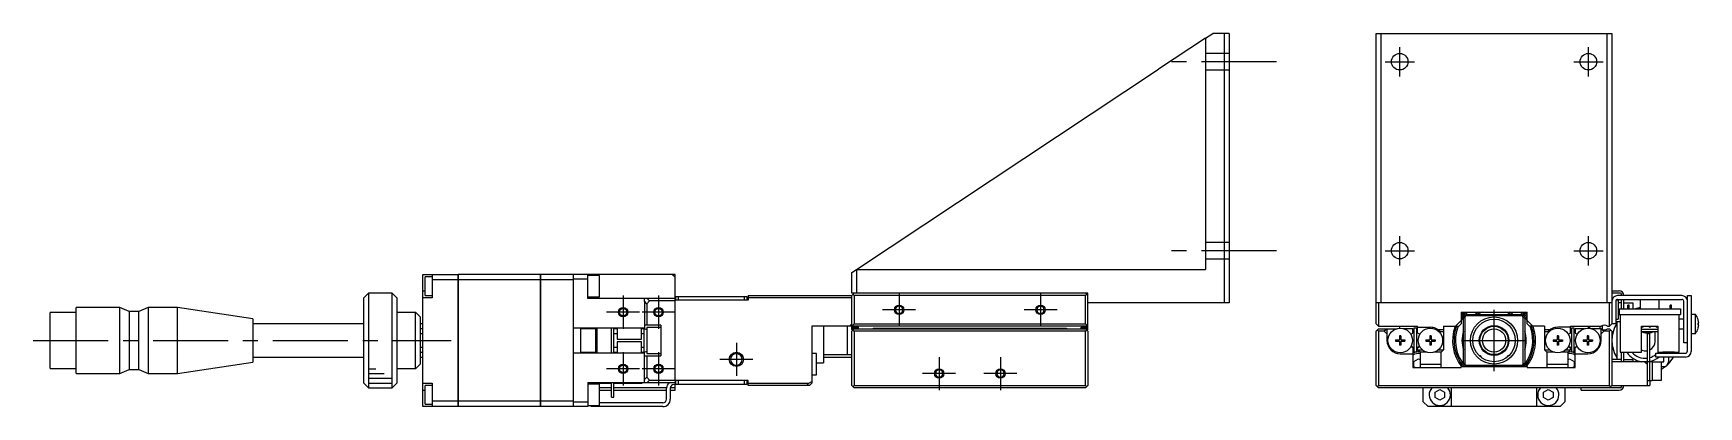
# Model space of a CAD drawing. Extents: x 0 to 729, y -8 to 650.
# Drawn here: x 376 to 729.1, y 290 to 369 of the extents above; entities that cross this region are included whole.
import ezdxf

# ---------------------------------------------------------------- set-up
doc = ezdxf.new("R2010")
doc.units = 0
doc.header["$LTSCALE"] = 0.5
doc.linetypes.add('CENTER', pattern=[50.8, 31.75, -6.35, 6.35, -6.35])
doc.linetypes.add('DASHED', pattern=[19.05, 12.7, -6.35])
for name, color, linetype in [('MSM_CENTER', 1, 'CENTER'), ('MSM_CONTINUOUS', 7, 'CONTINUOUS'), ('MSM_DASHED', 4, 'DASHED'), ('MSM_NARROW', 5, 'CONTINUOUS')]:
    doc.layers.add(name, color=color, linetype=linetype)

msp = doc.modelspace()

# ---------------------------------------------------------------- linework, layer by layer
at = {"layer": 'MSM_CENTER'}
for p, q in [((665.73, 359.87), (665.73, 366.07)), ((705.73, 359.87), (705.73, 366.07)), ((639.58, 362.97), (614.58, 362.97)), ((662.63, 362.97), (668.83, 362.97)), ((702.63, 362.97), (708.83, 362.97)), ((665.73, 319.87), (665.73, 326.07)), ((705.73, 319.87), (705.73, 326.07)), ((639.58, 322.97), (614.58, 322.97)), ((662.63, 322.97), (668.83, 322.97)), ((702.63, 322.97), (708.83, 322.97)), ((501.08, 313.47), (501.08, 306.47)), ((508.58, 313.47), (508.58, 306.47)), ((559.58, 313.97), (559.58, 306.97)), ((589.58, 313.97), (589.58, 306.97)), ((504.58, 309.97), (497.58, 309.97)), ((512.08, 309.97), (505.08, 309.97)), ((563.08, 310.47), (556.08, 310.47)), ((593.08, 310.47), (586.08, 310.47)), ((685.73, 297.47), (685.73, 310.47)), ((376.03, 303.97), (464.63, 303.97)), ((679.23, 303.97), (692.23, 303.97)), ((501.08, 301.47), (501.08, 294.47)), ((508.58, 301.47), (508.58, 294.47)), ((525.08, 303.47), (525.08, 296.47)), ((568.08, 300.47), (568.08, 293.47)), ((581.08, 300.47), (581.08, 293.47)), ((682.98, 300.41), (682.98, 300.41)), ((504.58, 297.97), (497.58, 297.97)), ((512.08, 297.97), (505.08, 297.97)), ((528.58, 299.97), (521.58, 299.97)), ((571.58, 296.97), (564.58, 296.97)), ((584.58, 296.97), (577.58, 296.97))]:
    msp.add_line(p, q, dxfattribs=at)
at = {"layer": 'MSM_CONTINUOUS'}
for p, q in [((624.58, 367.98), (614.58, 361.36)), ((624.58, 367.98), (626.08, 368.97)), ((624.58, 367.98), (624.58, 318.97)), ((629.58, 368.97), (626.08, 368.97)), ((628.58, 311.97), (628.58, 368.97)), ((629.58, 368.97), (629.58, 311.97)), ((660.73, 368.97), (710.73, 368.97)), ((660.73, 307.47), (660.73, 368.97)), ((661.73, 368.97), (661.73, 311.97)), ((709.73, 311.97), (709.73, 368.97)), ((710.73, 368.97), (710.73, 307.47)), ((550.53, 318.97), (614.58, 361.36)), ((458.58, 317.97), (466.08, 317.97)), ((458.58, 289.97), (458.58, 317.97)), ((460.58, 317.97), (460.58, 312.97)), ((466.08, 289.97), (466.08, 317.97)), ((466.08, 317.96), (466.09, 317.96)), ((483.58, 317.97), (466.09, 317.97)), ((466.09, 317.97), (466.09, 289.97)), ((483.58, 289.97), (483.58, 317.97)), ((483.58, 317.96), (483.59, 317.96)), ((512.08, 317.97), (483.59, 317.97)), ((483.59, 317.97), (483.59, 289.97)), ((490.58, 289.97), (490.58, 317.97)), ((493.58, 312.87), (493.58, 317.97)), ((511.58, 317.97), (512.08, 317.47)), ((512.08, 295.47), (512.08, 317.97)), ((549.58, 318.34), (550.53, 318.97)), ((549.58, 313.97), (549.58, 318.34)), ((550.53, 318.97), (624.58, 318.97)), ((550.58, 318.97), (550.58, 313.97)), ((458.58, 314.47), (459.08, 314.47)), ((459.08, 313.47), (459.08, 317.47)), ((460.58, 317.47), (459.08, 317.47)), ((466.08, 316.82), (460.58, 316.82)), ((466.08, 316.81), (466.09, 316.81)), ((483.58, 316.82), (466.09, 316.82)), ((483.58, 316.81), (483.59, 316.81)), ((490.58, 316.82), (483.59, 316.82)), ((493.58, 316.97), (490.58, 316.97)), ((496.08, 317.72), (493.58, 317.72)), ((496.08, 313.22), (496.08, 317.72)), ((710.73, 314.47), (712.23, 314.47)), ((385.08, 296.97), (385.08, 310.97)), ((394.38, 310.97), (385.08, 310.97)), ((394.38, 296.97), (394.38, 310.97)), ((396.38, 310.12), (394.38, 310.97)), ((400.38, 310.97), (398.38, 310.12)), ((400.38, 310.97), (400.38, 296.97)), ((406.58, 310.97), (400.38, 310.97)), ((406.58, 296.97), (406.58, 310.97)), ((422.58, 308.54), (406.58, 310.97)), ((447.08, 313.97), (446.08, 312.97)), ((446.08, 294.97), (446.08, 312.97)), ((447.08, 313.97), (447.08, 293.97)), ((452.08, 313.97), (447.08, 313.97)), ((452.08, 293.97), (452.08, 313.97)), ((453.08, 312.97), (452.08, 313.97)), ((453.08, 312.97), (453.08, 294.97)), ((460.58, 312.97), (458.58, 312.97)), ((459.08, 313.47), (460.58, 313.47)), ((493.58, 313.22), (496.08, 313.22)), ((512.08, 312.87), (493.58, 312.87)), ((505.58, 312.26), (505.58, 312.87)), ((506.08, 311.76), (505.58, 312.26)), ((505.58, 312.26), (505.58, 306.46)), ((506.69, 312.37), (506.08, 311.76)), ((506.08, 311.76), (506.08, 307.22)), ((506.19, 312.87), (506.69, 312.37)), ((512.08, 312.37), (506.69, 312.37)), ((527.58, 312.47), (512.08, 312.47)), ((512.28, 312.47), (512.28, 313.27)), ((512.28, 313.27), (527.28, 313.27)), ((512.78, 313.27), (512.78, 312.47)), ((526.78, 312.47), (526.78, 313.27)), ((527.28, 313.27), (527.28, 312.47)), ((527.58, 313.47), (527.58, 312.47)), ((527.58, 313.47), (549.58, 313.47)), ((549.58, 312.97), (527.58, 312.97)), ((599.58, 313.97), (549.58, 313.97)), ((550.08, 313.97), (549.58, 313.47)), ((549.58, 306.27), (549.58, 313.47)), ((549.83, 313.72), (550.08, 313.47)), ((599.08, 313.47), (550.08, 313.47)), ((550.08, 313.47), (550.08, 307.47)), ((599.58, 313.47), (599.08, 313.97)), ((599.08, 313.47), (599.33, 313.72)), ((599.08, 307.47), (599.08, 313.47)), ((599.58, 306.27), (599.58, 313.97)), ((629.58, 311.97), (599.58, 311.97)), ((710.73, 311.97), (660.73, 311.97)), ((661.23, 311.97), (661.23, 306.97)), ((710.23, 306.97), (710.23, 311.97)), ((712.53, 313.97), (710.73, 313.97)), ((711.53, 312.27), (711.53, 307.47)), ((712.03, 312.47), (711.58, 312.47)), ((725.53, 313.47), (711.93, 313.47)), ((711.93, 312.67), (725.53, 312.67)), ((712.03, 312.47), (712.03, 308.47)), ((712.73, 311.97), (712.03, 311.97)), ((712.73, 313.47), (712.73, 313.77)), ((712.73, 310.67), (712.73, 312.67)), ((713.23, 310.67), (713.23, 312.67)), ((715.23, 311.87), (713.23, 311.87)), ((714.35, 311.47), (714.1, 311.47)), ((714.1, 310.67), (714.1, 311.47)), ((714.35, 310.67), (714.35, 311.47)), ((715.23, 310.67), (715.23, 311.87)), ((716.73, 312.67), (716.73, 310.67)), ((720.73, 310.67), (720.73, 312.67)), ((723.1, 310.67), (723.1, 311.47)), ((723.35, 311.47), (723.1, 311.47)), ((723.35, 310.67), (723.35, 311.47)), ((725.93, 303.47), (725.93, 312.27)), ((726.73, 313.47), (727.53, 313.47)), ((726.73, 301.77), (726.73, 313.47)), ((727.53, 313.47), (727.53, 301.67)), ((379.58, 298.02), (379.58, 309.92)), ((385.08, 309.92), (379.58, 309.92)), ((396.38, 310.12), (396.38, 297.82)), ((398.38, 310.12), (396.38, 310.12)), ((398.38, 297.82), (398.38, 310.12)), ((422.58, 308.54), (422.58, 299.4)), ((446.08, 307.47), (422.58, 307.47)), ((453.08, 309.97), (457.08, 309.97)), ((458.08, 308.97), (457.08, 309.97)), ((457.08, 297.97), (457.08, 309.97)), ((458.08, 308.97), (458.08, 298.97)), ((458.58, 307.47), (458.08, 307.47)), ((509.08, 307.22), (505.58, 307.22)), ((509.08, 307.22), (509.08, 300.72)), ((549.58, 307.47), (549.08, 306.97)), ((550.08, 307.47), (549.58, 306.97)), ((550.08, 307.47), (599.08, 307.47)), ((599.58, 306.97), (599.08, 307.47)), ((661.23, 306.97), (660.73, 307.47)), ((677.52, 306.97), (678.73, 308.18)), ((678.73, 307.47), (678.23, 306.97)), ((678.73, 309.97), (692.73, 309.97)), ((678.73, 309.97), (678.73, 307.47)), ((679.23, 308.67), (679.53, 308.97)), ((679.23, 299.27), (679.23, 308.67)), ((679.73, 309.17), (679.53, 308.97)), ((679.53, 308.97), (679.53, 298.97)), ((679.73, 309.17), (680.03, 309.47)), ((691.73, 309.17), (679.73, 309.17)), ((680.03, 309.47), (691.43, 309.47)), ((691.43, 309.47), (691.73, 309.17)), ((691.93, 308.97), (691.73, 309.17)), ((691.93, 298.97), (691.93, 308.97)), ((691.93, 308.97), (692.23, 308.67)), ((692.23, 308.67), (692.23, 299.27)), ((692.73, 307.47), (692.73, 309.97)), ((692.73, 308.18), (693.93, 306.97)), ((693.23, 306.97), (692.73, 307.47)), ((710.73, 307.47), (710.23, 306.97)), ((711.53, 307.47), (710.73, 307.47)), ((711.53, 308.47), (712.03, 308.47)), ((711.53, 307.97), (712.48, 307.97)), ((711.73, 307.97), (711.73, 299.97)), ((712.23, 310.67), (725.23, 310.67)), ((712.23, 310.67), (712.23, 309.47)), ((712.23, 309.47), (725.23, 309.47)), ((712.48, 309.47), (712.48, 301.47)), ((724.98, 301.47), (724.98, 309.47)), ((725.93, 308.47), (724.98, 308.47)), ((725.23, 310.67), (725.23, 309.47)), ((728.43, 309.47), (727.53, 309.47)), ((728.43, 305.47), (728.43, 309.47)), ((728.98, 308.4), (728.98, 308.42)), ((728.98, 307.67), (729.11, 307.67)), ((728.98, 307.27), (728.98, 307.67)), ((729.11, 307.27), (728.98, 307.27)), ((458.58, 306.47), (458.08, 306.47)), ((458.08, 305.47), (458.58, 305.47)), ((505.58, 306.57), (490.58, 306.57)), ((492.08, 301.37), (492.08, 306.57)), ((495.28, 306.47), (492.08, 306.47)), ((495.28, 301.37), (495.28, 306.57)), ((495.48, 306.57), (495.48, 301.37)), ((498.58, 301.37), (498.58, 306.57)), ((499.08, 301.37), (499.08, 306.57)), ((499.78, 306.47), (499.08, 306.47)), ((499.08, 305.47), (499.78, 305.47)), ((499.78, 306.57), (499.78, 304.22)), ((499.78, 304.22), (504.98, 304.22)), ((499.78, 303.72), (499.78, 301.37)), ((504.98, 303.72), (499.78, 303.72)), ((504.98, 304.22), (504.98, 306.57)), ((505.48, 306.47), (504.98, 306.47)), ((504.98, 305.47), (505.48, 305.47)), ((504.98, 301.37), (504.98, 303.72)), ((505.08, 306.47), (505.08, 306.57)), ((505.48, 306.57), (505.48, 301.37)), ((506.08, 306.25), (505.58, 306.46)), ((506.08, 306.72), (506.08, 301.22)), ((509.08, 306.72), (506.08, 306.72)), ((599.58, 306.97), (541.08, 306.97)), ((541.08, 306.97), (541.08, 294.97)), ((543.58, 306.97), (543.58, 299.22)), ((548.58, 306.97), (548.58, 300.97)), ((549.58, 306.77), (550.98, 306.77)), ((550.08, 306.47), (549.58, 305.97)), ((549.68, 306.17), (549.58, 306.27)), ((549.58, 294.47), (549.58, 305.97)), ((549.68, 306.07), (549.68, 306.27)), ((550.08, 305.97), (549.83, 306.22)), ((550.68, 306.57), (549.98, 306.57)), ((550.08, 306.47), (599.08, 306.47)), ((599.08, 305.97), (550.08, 305.97)), ((550.08, 305.97), (550.08, 294.47)), ((550.98, 306.47), (550.98, 306.77)), ((554.08, 306.59), (554.08, 306.47)), ((554.08, 306.59), (595.08, 306.59)), ((595.08, 306.59), (595.08, 306.47)), ((599.58, 306.77), (598.18, 306.77)), ((598.18, 306.47), (598.18, 306.77)), ((599.18, 306.57), (598.48, 306.57)), ((599.58, 305.97), (599.08, 306.47)), ((599.33, 306.22), (599.08, 305.97)), ((599.08, 294.47), (599.08, 305.97)), ((599.58, 306.27), (599.48, 306.17)), ((599.48, 306.27), (599.48, 306.07)), ((599.58, 305.97), (599.58, 294.47)), ((661.23, 306.47), (660.73, 305.97)), ((660.73, 294.47), (660.73, 305.97)), ((661.23, 305.97), (660.98, 306.22)), ((661.23, 306.97), (669.53, 306.97)), ((661.23, 306.47), (665.11, 306.47)), ((661.23, 305.97), (661.23, 294.47)), ((662.43, 305.97), (661.23, 305.97)), ((663.03, 306.39), (662.43, 305.97)), ((662.43, 305.97), (663.03, 305.37)), ((663.03, 306.47), (663.03, 303.97)), ((664.83, 304.12), (665.62, 304.12)), ((664.83, 304.12), (664.83, 303.83)), ((664.83, 303.83), (665.62, 303.83)), ((665.36, 304.12), (665.36, 303.83)), ((665.97, 304.97), (665.68, 304.97)), ((665.68, 304.97), (665.68, 304.18)), ((665.68, 304.44), (665.97, 304.44)), ((665.68, 303.77), (665.68, 302.97)), ((665.73, 306.57), (665.73, 306.97)), ((665.97, 304.97), (665.97, 304.18)), ((665.97, 303.77), (665.97, 302.97)), ((666.03, 304.12), (666.83, 304.12)), ((666.03, 303.83), (666.83, 303.83)), ((666.3, 303.83), (666.3, 304.12)), ((668.53, 306.47), (666.54, 306.47)), ((666.83, 304.12), (666.83, 303.83)), ((668.23, 305.35), (668.53, 305.51)), ((668.53, 305.51), (668.53, 306.47)), ((669.33, 306.59), (668.73, 306.59)), ((668.73, 306.59), (668.73, 301.59)), ((669.33, 301.59), (669.33, 306.59)), ((669.53, 305.51), (669.53, 306.97)), ((669.53, 306.77), (672.23, 306.77)), ((669.82, 305.35), (669.53, 305.51)), ((671.23, 304.12), (672.02, 304.12)), ((671.23, 304.12), (671.23, 303.83)), ((671.23, 303.83), (672.02, 303.83)), ((671.76, 304.12), (671.76, 303.83)), ((672.37, 304.97), (672.08, 304.97)), ((672.08, 304.97), (672.08, 304.18)), ((672.08, 304.44), (672.37, 304.44)), ((672.08, 303.77), (672.08, 302.97)), ((672.37, 304.97), (672.37, 304.18)), ((672.37, 303.77), (672.37, 302.97)), ((672.43, 304.12), (673.23, 304.12)), ((672.43, 303.83), (673.23, 303.83)), ((672.7, 303.83), (672.7, 304.12)), ((673.23, 304.12), (673.23, 303.83)), ((673.82, 306.27), (675.03, 306.27)), ((675.03, 305.77), (674.37, 305.77)), ((675.03, 306.97), (678.23, 306.97)), ((675.03, 306.97), (675.03, 301.97)), ((696.43, 306.97), (693.23, 306.97)), ((696.43, 306.97), (696.43, 301.97)), ((696.43, 306.27), (697.63, 306.27)), ((697.08, 305.77), (696.43, 305.77)), ((698.23, 304.12), (699.02, 304.12)), ((698.23, 304.12), (698.23, 303.83)), ((698.23, 303.83), (699.02, 303.83)), ((698.76, 304.12), (698.76, 303.83)), ((699.37, 304.97), (699.08, 304.97)), ((699.08, 304.97), (699.08, 304.18)), ((699.08, 304.44), (699.37, 304.44)), ((699.08, 303.77), (699.08, 302.97)), ((701.93, 306.77), (699.23, 306.77)), ((699.37, 304.97), (699.37, 304.18)), ((699.37, 303.77), (699.37, 302.97)), ((699.43, 304.12), (700.23, 304.12)), ((699.43, 303.83), (700.23, 303.83)), ((699.7, 303.83), (699.7, 304.12)), ((700.23, 304.12), (700.23, 303.83)), ((701.93, 305.51), (701.63, 305.35)), ((701.93, 306.97), (708.47, 306.97)), ((701.93, 305.51), (701.93, 306.97)), ((702.73, 306.59), (702.13, 306.59)), ((702.13, 306.59), (702.13, 301.59)), ((702.73, 301.59), (702.73, 306.59)), ((702.93, 306.47), (702.93, 305.51)), ((704.91, 306.47), (702.93, 306.47)), ((702.93, 305.51), (703.22, 305.35)), ((704.63, 304.12), (705.42, 304.12)), ((704.63, 304.12), (704.63, 303.83)), ((704.63, 303.83), (705.42, 303.83)), ((705.16, 304.12), (705.16, 303.83)), ((705.77, 304.97), (705.48, 304.97)), ((705.48, 304.97), (705.48, 304.18)), ((705.48, 304.44), (705.77, 304.44)), ((705.48, 303.77), (705.48, 302.97)), ((705.73, 306.57), (705.73, 306.97)), ((705.77, 304.97), (705.77, 304.18)), ((705.77, 303.77), (705.77, 302.97)), ((705.83, 304.12), (706.63, 304.12)), ((705.83, 303.83), (706.63, 303.83)), ((705.93, 306.97), (705.93, 306.55)), ((706.1, 303.83), (706.1, 304.12)), ((708.47, 306.47), (706.34, 306.47)), ((706.63, 304.12), (706.63, 303.83)), ((708.13, 306.97), (708.13, 306.47)), ((708.43, 303.97), (708.43, 306.47)), ((709.03, 305.97), (708.43, 306.39)), ((708.43, 305.37), (709.03, 305.97)), ((708.63, 307.09), (708.63, 306.35)), ((710.23, 305.97), (709.03, 305.97)), ((709.79, 306.97), (710.23, 306.97)), ((709.79, 306.47), (710.23, 306.47)), ((710.23, 306.47), (710.73, 305.97)), ((710.48, 306.22), (710.23, 305.97)), ((710.23, 294.47), (710.23, 305.97)), ((710.73, 305.97), (710.73, 294.47)), ((716.98, 306.97), (720.48, 306.97)), ((716.98, 301.47), (716.98, 306.97)), ((720.48, 306.27), (716.98, 306.27)), ((720.48, 305.77), (716.98, 305.77)), ((717.86, 305.62), (718.73, 305.62)), ((718.23, 294.47), (718.23, 305.47)), ((718.23, 305.47), (718.73, 305.47)), ((718.73, 295.47), (718.73, 305.47)), ((719.86, 303.76), (719.86, 305.77)), ((720.48, 306.97), (720.48, 301.47)), ((724.98, 306.47), (725.93, 306.47)), ((727.53, 305.47), (728.43, 305.47)), ((728.98, 306.52), (728.98, 306.54)), ((422.58, 300.47), (446.08, 300.47)), ((458.58, 302.47), (458.08, 302.47)), ((458.08, 301.47), (458.58, 301.47)), ((458.08, 300.47), (458.58, 300.47)), ((490.58, 301.37), (505.58, 301.37)), ((492.08, 301.47), (495.28, 301.47)), ((499.78, 302.47), (499.08, 302.47)), ((499.08, 301.47), (499.78, 301.47)), ((505.48, 302.47), (504.98, 302.47)), ((504.98, 301.47), (505.48, 301.47)), ((505.08, 301.37), (505.08, 301.47)), ((505.58, 301.48), (506.08, 301.69)), ((505.58, 295.68), (505.58, 301.48)), ((505.58, 300.72), (509.08, 300.72)), ((506.08, 301.22), (509.08, 301.22)), ((506.08, 300.72), (506.08, 296.18)), ((542.08, 301.22), (541.08, 301.22)), ((542.08, 296.72), (542.08, 301.22)), ((543.58, 300.97), (549.58, 300.97)), ((543.58, 300.47), (549.58, 300.47)), ((665.68, 303.5), (665.97, 303.5)), ((665.97, 302.97), (665.68, 302.97)), ((665.83, 301.17), (668.53, 301.17)), ((668.53, 302.43), (668.23, 302.6)), ((668.53, 302.43), (668.53, 298.27)), ((668.73, 301.59), (669.33, 301.59)), ((669.53, 302.43), (669.82, 302.6)), ((669.53, 301.97), (669.53, 302.43)), ((669.53, 301.97), (670.57, 301.97)), ((670.03, 301.47), (669.53, 301.97)), ((671.51, 301.47), (670.03, 301.47)), ((670.03, 301.47), (670.03, 298.27)), ((672.08, 303.5), (672.37, 303.5)), ((672.37, 302.97), (672.08, 302.97)), ((674.53, 301.47), (672.94, 301.47)), ((673.89, 301.97), (675.03, 301.97)), ((675.03, 301.97), (674.53, 301.47)), ((674.53, 298.27), (674.53, 301.47)), ((682.56, 300.77), (682.75, 300.77)), ((682.98, 300.55), (682.75, 300.77)), ((682.98, 300.55), (682.81, 300.55)), ((682.98, 300.41), (682.98, 300.55)), ((682.98, 300.41), (682.98, 300.41)), ((688.7, 300.77), (688.48, 300.55)), ((688.65, 300.55), (688.48, 300.55)), ((688.48, 300.55), (688.48, 300.41)), ((688.7, 300.77), (688.89, 300.77)), ((696.43, 301.97), (697.57, 301.97)), ((696.93, 301.47), (696.43, 301.97)), ((698.51, 301.47), (696.93, 301.47)), ((696.93, 301.47), (696.93, 298.27)), ((699.08, 303.5), (699.37, 303.5)), ((699.37, 302.97), (699.08, 302.97)), ((701.43, 301.47), (699.94, 301.47)), ((700.89, 301.97), (701.93, 301.97)), ((701.93, 301.97), (701.43, 301.47)), ((701.43, 298.27), (701.43, 301.47)), ((701.63, 302.6), (701.93, 302.43)), ((701.93, 301.97), (701.93, 302.43)), ((702.13, 301.59), (702.73, 301.59)), ((703.22, 302.6), (702.93, 302.43)), ((702.93, 298.27), (702.93, 302.43)), ((702.93, 301.17), (705.63, 301.17)), ((705.48, 303.5), (705.77, 303.5)), ((705.77, 302.97), (705.48, 302.97)), ((712.48, 301.47), (716.98, 301.47)), ((712.73, 299.47), (712.73, 301.47)), ((713.23, 299.47), (713.23, 301.47)), ((720.03, 300.47), (720.03, 301.27)), ((720.03, 301.27), (726.23, 301.27)), ((726.33, 300.47), (720.03, 300.47)), ((720.48, 301.47), (721.48, 301.47)), ((721.48, 301.47), (721.48, 301.57)), ((721.48, 301.57), (723.98, 301.57)), ((721.73, 301.27), (721.73, 301.57)), ((721.73, 299.47), (721.73, 300.47)), ((722.28, 301.57), (722.28, 301.47)), ((722.28, 301.47), (723.18, 301.47)), ((722.65, 301.57), (722.65, 301.47)), ((722.73, 301.47), (722.73, 301.27)), ((722.73, 300.47), (722.73, 299.47)), ((722.8, 301.57), (722.8, 301.47)), ((723.18, 301.57), (723.18, 301.47)), ((723.98, 301.47), (723.98, 301.57)), ((723.98, 301.47), (724.98, 301.47)), ((726.73, 303.47), (725.93, 303.47)), ((379.58, 298.02), (385.08, 298.02)), ((385.08, 296.97), (394.38, 296.97)), ((394.38, 296.97), (396.38, 297.82)), ((396.38, 297.82), (398.38, 297.82)), ((398.38, 297.82), (400.38, 296.97)), ((400.38, 296.97), (406.58, 296.97)), ((406.58, 296.97), (422.58, 299.4)), ((457.08, 297.97), (453.08, 297.97)), ((457.08, 297.97), (458.08, 298.97)), ((541.08, 296.72), (542.08, 296.72)), ((542.08, 299.22), (543.58, 299.22)), ((668.53, 298.27), (678.73, 298.27)), ((668.73, 299.55), (669.73, 300.12)), ((668.73, 298.39), (668.73, 299.55)), ((668.94, 298.27), (668.73, 298.39)), ((669.73, 300.12), (670.03, 299.95)), ((670.03, 298.97), (674.53, 298.97)), ((678.73, 298.27), (678.73, 298.47)), ((678.73, 298.47), (692.73, 298.47)), ((679.53, 298.97), (679.23, 299.27)), ((679.53, 298.97), (679.73, 298.77)), ((679.73, 298.77), (691.73, 298.77)), ((680.03, 298.47), (679.73, 298.77)), ((692.23, 299.27), (691.43, 298.47)), ((692.73, 298.47), (692.73, 298.27)), ((692.73, 298.27), (702.93, 298.27)), ((696.93, 298.97), (701.43, 298.97)), ((701.43, 299.95), (701.73, 300.12)), ((701.73, 300.12), (702.73, 299.55)), ((702.73, 298.39), (702.51, 298.27)), ((702.73, 299.55), (702.73, 298.39)), ((712.73, 299.97), (710.73, 299.97)), ((719.23, 299.47), (710.73, 299.47)), ((715.23, 299.87), (713.23, 299.87)), ((715.23, 299.47), (715.23, 299.87)), ((717.73, 299.47), (718.23, 298.97)), ((719.23, 299.47), (721.73, 299.47)), ((719.23, 299.47), (719.23, 295.47)), ((721.23, 299.37), (719.23, 299.37)), ((721.23, 295.57), (721.23, 299.37)), ((721.23, 298.47), (721.73, 298.47)), ((446.08, 294.97), (447.08, 293.97)), ((447.08, 293.97), (452.08, 293.97)), ((452.08, 293.97), (453.08, 294.97)), ((458.58, 294.97), (460.58, 294.97)), ((458.58, 293.47), (459.08, 293.47)), ((459.08, 290.47), (459.08, 294.47)), ((460.58, 294.47), (459.08, 294.47)), ((460.58, 294.97), (460.58, 289.97)), ((493.58, 295.07), (512.08, 295.07)), ((493.58, 295.07), (493.58, 289.97)), ((493.58, 294.97), (498.58, 294.97)), ((496.08, 294.72), (493.58, 294.72)), ((496.08, 290.22), (496.08, 294.72)), ((498.58, 293.97), (496.08, 293.97)), ((496.08, 293.47), (498.58, 293.47)), ((498.58, 291.97), (498.58, 295.07)), ((499.08, 291.97), (499.08, 295.07)), ((499.08, 294.97), (505.08, 294.97)), ((510.28, 293.97), (499.08, 293.97)), ((499.08, 293.47), (510.28, 293.47)), ((505.08, 294.97), (505.08, 295.07)), ((505.58, 295.68), (506.08, 296.18)), ((505.58, 295.07), (505.58, 295.68)), ((506.08, 296.18), (506.69, 295.57)), ((506.69, 295.57), (506.19, 295.07)), ((506.69, 295.57), (512.08, 295.57)), ((510.28, 291.57), (510.28, 293.87)), ((512.08, 293.97), (511.08, 293.97)), ((511.08, 293.87), (511.08, 291.57)), ((511.08, 293.47), (512.08, 293.47)), ((527.28, 294.67), (511.88, 294.67)), ((512.08, 295.47), (512.08, 295.07)), ((527.58, 295.47), (512.08, 295.47)), ((512.08, 293.47), (512.08, 294.67)), ((512.28, 294.67), (512.28, 295.47)), ((512.78, 295.47), (512.78, 294.67)), ((526.78, 294.67), (526.78, 295.47)), ((527.28, 295.47), (527.28, 294.67)), ((527.58, 294.47), (527.58, 295.47)), ((527.58, 294.97), (540.46, 294.97)), ((540.58, 294.47), (527.58, 294.47)), ((539.96, 294.47), (540.46, 294.97)), ((540.46, 294.97), (541.08, 295.28)), ((541.08, 294.97), (540.58, 294.47)), ((549.58, 294.47), (550.08, 293.97)), ((549.83, 294.22), (550.08, 294.47)), ((550.08, 294.47), (599.08, 294.47)), ((599.08, 293.97), (550.08, 293.97)), ((599.08, 294.47), (599.33, 294.22)), ((599.08, 293.97), (599.58, 294.47)), ((660.73, 294.47), (661.23, 293.97)), ((660.98, 294.22), (661.23, 294.47)), ((661.23, 294.47), (710.23, 294.47)), ((710.23, 293.97), (661.23, 293.97)), ((670.73, 290.97), (670.73, 293.97)), ((673.23, 293.05), (674.23, 293.62)), ((674.23, 293.62), (675.23, 293.05)), ((676.73, 289.97), (676.73, 293.97)), ((694.73, 293.97), (694.73, 289.97)), ((696.23, 293.05), (697.23, 293.62)), ((697.23, 293.62), (698.23, 293.05)), ((700.73, 293.97), (700.73, 290.97)), ((704.23, 293.47), (704.23, 293.97)), ((704.23, 293.47), (712.23, 293.47)), ((710.23, 294.47), (710.48, 294.22)), ((710.73, 294.47), (710.23, 293.97)), ((712.53, 293.97), (710.23, 293.97)), ((710.73, 294.47), (718.73, 294.47)), ((712.73, 294.17), (712.73, 294.47)), ((718.23, 295.47), (719.23, 295.47)), ((718.73, 295.47), (718.73, 294.47)), ((719.23, 295.57), (721.23, 295.57)), ((466.08, 289.97), (458.58, 289.97)), ((459.08, 290.47), (460.58, 290.47)), ((466.08, 291.12), (460.58, 291.12)), ((466.08, 291.13), (466.09, 291.13)), ((466.08, 289.98), (466.09, 289.98)), ((483.58, 291.12), (466.09, 291.12)), ((483.58, 289.97), (466.09, 289.97)), ((483.58, 291.13), (483.59, 291.13)), ((483.58, 289.98), (483.59, 289.98)), ((490.58, 291.12), (483.59, 291.12)), ((493.58, 289.97), (483.59, 289.97)), ((490.58, 290.97), (493.58, 290.97)), ((493.58, 290.22), (496.08, 290.22)), ((494.28, 289.97), (494.28, 290.22)), ((509.48, 289.97), (494.28, 289.97)), ((494.78, 290.22), (494.78, 289.97)), ((509.48, 290.77), (496.08, 290.77)), ((498.58, 291.97), (499.08, 291.97)), ((670.73, 290.97), (671.73, 289.97)), ((676.73, 289.97), (671.73, 289.97)), ((673.23, 291.89), (673.23, 293.05)), ((674.23, 291.32), (673.23, 291.89)), ((675.23, 291.89), (674.23, 291.32)), ((675.23, 293.05), (675.23, 291.89)), ((694.73, 289.97), (676.73, 289.97)), ((699.73, 289.97), (694.73, 289.97)), ((696.23, 291.89), (696.23, 293.05)), ((697.23, 291.32), (696.23, 291.89)), ((698.23, 291.89), (697.23, 291.32)), ((698.23, 293.05), (698.23, 291.89)), ((699.73, 289.97), (700.73, 290.97))]:
    msp.add_line(p, q, dxfattribs=at)
for centre, radius in [((665.73, 362.97), 1.75), ((705.73, 362.97), 1.75), ((665.73, 322.97), 1.75), ((705.73, 322.97), 1.75), ((501.08, 309.97), 0.783), ((508.58, 309.97), 0.783), ((685.73, 303.97), 5), ((685.73, 303.97), 4.5), ((665.83, 303.97), 2.6), ((672.23, 303.97), 2.6), ((685.73, 303.97), 3.15), ((685.73, 303.97), 3), ((699.23, 303.97), 2.6), ((705.63, 303.97), 2.6), ((501.08, 297.97), 0.783), ((508.58, 297.97), 0.783)]:
    msp.add_circle(centre, radius, dxfattribs=at)
at = {"layer": 'MSM_CONTINUOUS', "extrusion": (0, 0, -1)}
for centre, radius in [((-559.58, 310.47), 0.783), ((-589.58, 310.47), 0.783), ((-525.08, 299.97), 1.23), ((-568.08, 296.97), 0.783), ((-581.08, 296.97), 0.783)]:
    msp.add_circle(centre, radius, dxfattribs=at)
at = {"layer": 'MSM_CONTINUOUS'}
for centre, radius, start, end in [((712.23, 313.47), 1, 0, 90), ((711.93, 312.27), 1.2, 90, 180), ((711.93, 312.27), 0.4, 90, 180), ((712.53, 313.77), 0.2, 0, 90), ((717.73, 303.97), 7, 98.2132, 106.835), ((725.53, 312.27), 1.2, 0, 90), ((725.53, 312.27), 0.4, 0, 90), ((685.73, 303.97), 8.5, 135.0991, 145.4397), ((685.73, 303.97), 8.2, 132.9703, 148.6119), ((685.73, 303.97), 9, 138.1897, 141.0576), ((685.73, 303.97), 8.8, 137.0141, 142.6982), ((685.73, 303.97), 6.8, 118.0725, 126.0189), ((685.73, 303.97), 6.5, 112.6199, 122.2042), ((685.73, 303.97), 6.5, 57.7958, 67.3801), ((685.73, 303.97), 6.8, 53.9811, 61.9275), ((685.73, 303.97), 8.2, 31.3881, 47.0297), ((685.73, 303.97), 8.5, 34.5603, 44.9009), ((685.73, 303.97), 8.8, 37.3018, 42.9859), ((685.73, 303.97), 9, 38.9424, 41.8103), ((709.13, 306.22), 1, 48.5904, 131.4096), ((717.73, 303.97), 7, 148.9973, 211.0027), ((725.93, 307.47), 3.2, 17.27, 38.6822), ((725.93, 307.47), 3.19, 3.5903, 16.9053), ((725.93, 307.47), 3.19, 343.0947, 356.4096), ((549.98, 306.27), 0.3, 90, 180), ((550.68, 306.27), 0.3, 41.8103, 90), ((598.48, 306.27), 0.3, 90, 138.1897), ((599.18, 306.27), 0.3, 0, 90), ((665.83, 303.97), 2.8, 180, 270), ((665.62, 304.18), 0.06, 270, 0), ((665.62, 303.77), 0.06, 0, 90), ((666.03, 304.18), 0.06, 180, 270), ((666.03, 303.77), 0.06, 90, 180), ((669.03, 303.97), 1.59, 120, 126.1972), ((669.03, 304.09), 1.59, 100.8931, 108.3584), ((669.03, 304.09), 1.59, 71.6416, 79.1069), ((669.03, 303.97), 1.59, 53.8028, 60), ((672.02, 304.18), 0.06, 270, 0), ((672.02, 303.77), 0.06, 0, 90), ((672.23, 303.97), 2.8, 40.0052, 90), ((672.43, 304.18), 0.06, 180, 270), ((672.43, 303.77), 0.06, 90, 180), ((685.73, 303.97), 8.8, 160.0677, 218.6822), ((685.73, 303.97), 8.5, 159.3327, 220.3202), ((685.73, 303.97), 8.2, 158.5399, 222.1236), ((685.73, 303.97), 6.8, 162.9174, 197.0826), ((685.73, 303.97), 8.2, 317.8764, 21.4601), ((685.73, 303.97), 8.5, 319.6798, 20.6673), ((685.73, 303.97), 6.8, 342.9174, 17.0826), ((685.73, 303.97), 8.8, 321.3178, 19.9323), ((699.23, 303.97), 2.8, 90, 139.9948), ((699.02, 304.18), 0.06, 270, 0), ((699.02, 303.77), 0.06, 0, 90), ((699.43, 304.18), 0.06, 180, 270), ((699.43, 303.77), 0.06, 90, 180), ((702.43, 303.97), 1.59, 120, 126.1972), ((702.43, 304.09), 1.59, 100.8931, 108.3584), ((702.43, 304.09), 1.59, 71.6416, 79.1069), ((702.43, 303.97), 1.59, 53.8028, 60), ((705.42, 304.18), 0.06, 270, 0), ((705.42, 303.77), 0.06, 0, 90), ((705.63, 303.97), 2.8, 270, 0), ((705.83, 304.18), 0.06, 180, 270), ((705.83, 303.77), 0.06, 90, 180), ((709.13, 307.22), 1, 228.5904, 311.4096), ((717.23, 307.07), 0.25, 203.5782, 336.4218), ((717.86, 307.62), 2, 247.6684, 270), ((718.73, 307.62), 2, 247.6684, 292.3316), ((718.73, 307.07), 0.25, 203.5782, 336.4218), ((717.86, 303.76), 2, 295.7294, 0), ((720.23, 307.07), 0.25, 203.5782, 336.4218), ((725.93, 307.47), 3.2, 321.3178, 342.73), ((669.03, 303.97), 1.59, 233.8028, 240), ((669.03, 304.09), 1.59, 235.7956, 259.1069), ((669.73, 298.97), 2.6, 85.4034, 117.4864), ((669.73, 298.97), 2.25, 82.3377, 122.231), ((669.03, 304.09), 1.59, 280.8931, 304.2044), ((669.03, 303.97), 1.59, 300, 306.1972), ((701.73, 298.97), 2.25, 57.769, 97.6623), ((702.43, 303.97), 1.59, 233.8028, 240), ((701.73, 298.97), 2.6, 62.5136, 94.5966), ((702.43, 304.09), 1.59, 235.7956, 259.1069), ((702.43, 304.09), 1.59, 280.8931, 304.2044), ((702.43, 303.97), 1.59, 300, 306.1972), ((717.73, 303.97), 4.57, 213.1646, 259.9589), ((717.73, 303.97), 3.75, 221.8103, 277.6623), ((717.86, 303.76), 2, 243.84, 280.6099), ((717.73, 303.97), 3.75, 285.466, 307.8309), ((717.73, 303.97), 4.57, 282.6397, 310.016), ((717.73, 303.97), 3.75, 313.9455, 318.1897), ((717.73, 303.97), 4.57, 323.7855, 328.3207), ((717.73, 303.97), 7, 313.4242, 330), ((717.73, 303.97), 7, 337.3119, 339.0752), ((726.23, 301.77), 0.5, 270, 0), ((726.33, 301.67), 1.2, 270, 0), ((717.73, 303.97), 7, 300, 309.8429), ((721.73, 299.47), 1, 270, 0), ((511.88, 293.87), 1.6, 131.4097, 180), ((511.88, 293.87), 0.8, 90, 180), ((674.23, 292.47), 2.25, 138.1897, 41.8103), ((697.23, 292.47), 2.25, 138.1897, 41.8103), ((712.23, 294.47), 1, 270, 0), ((712.53, 294.17), 0.2, 270, 0), ((509.48, 291.57), 0.8, 270, 0), ((509.48, 291.57), 1.6, 270, 0)]:
    msp.add_arc(centre, radius, start, end, dxfattribs=at)
at = {"layer": 'MSM_DASHED'}
for p, q in [((629.58, 364.72), (624.58, 364.72)), ((624.58, 361.22), (629.58, 361.22)), ((629.58, 324.72), (624.58, 324.72)), ((624.58, 321.22), (629.58, 321.22))]:
    msp.add_line(p, q, dxfattribs=at)
at = {"layer": 'MSM_NARROW'}
for p, q in [((447.08, 297.97), (448.68, 297.97)), ((447.08, 296.97), (450.38, 296.97)), ((447.08, 295.97), (452.08, 295.97)), ((447.08, 294.97), (452.08, 294.97))]:
    msp.add_line(p, q, dxfattribs=at)
for centre, radius in [((501.08, 309.97), 1), ((508.58, 309.97), 1), ((559.58, 310.47), 1), ((589.58, 310.47), 1), ((685.73, 303.97), 2.46), ((525.08, 299.97), 1.5), ((501.08, 297.97), 1), ((508.58, 297.97), 1), ((568.08, 296.97), 1), ((581.08, 296.97), 1)]:
    msp.add_circle(centre, radius, dxfattribs=at)

doc.saveas('drawing.dxf')
